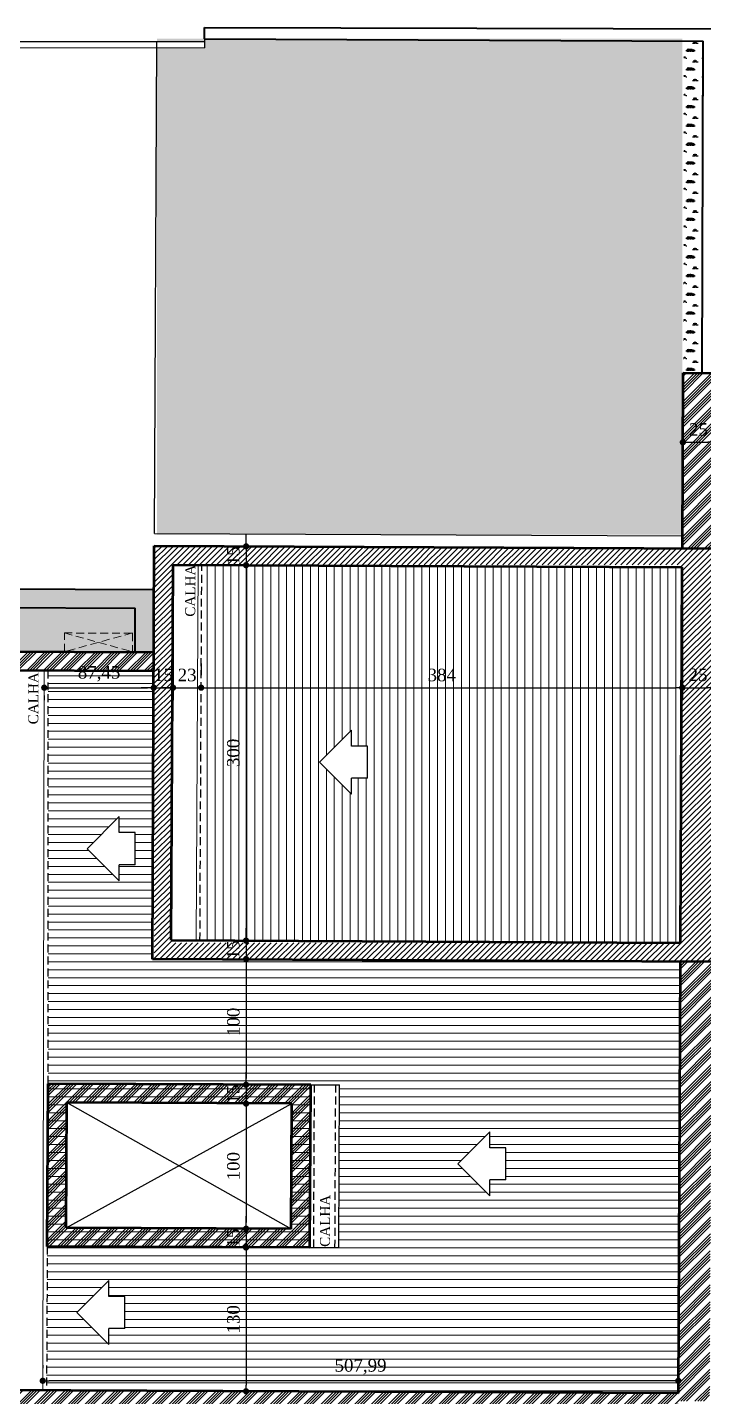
# Model space of a CAD drawing. Header units: millimetres. Extents: x 103208 to 171806, y -164 to 10038.
# Drawn here: x 121218 to 121758, y 6650 to 7744 of the extents above; entities that cross this region are included whole.
import ezdxf

# ---------------------------------------------------------------- set-up
doc = ezdxf.new("R2010")
doc.units = ezdxf.units.MM
doc.linetypes.add('HIDDEN', pattern=[9.525, 6.35, -3.175])
for name, color, linetype in [('ACESSORIOS', 2, 'Continuous'), ('Piso', 55, 'Continuous'), ('PN030', 3, 'Continuous'), ('Projeção Janela - Viga', 1, 'HIDDEN')]:
    doc.layers.add(name, color=color, linetype=linetype)
for name, color, linetype, lineweight in [('COTAS', 7, 'Continuous', 0), ('Hachura', 1, 'Continuous', 9), ('Parede Baixa', 5, 'Continuous', 50), ('Parede Corte', 4, 'Continuous', 40), ('Pisos Externos', 15, 'Continuous', 9), ('Portas - Janelas', 2, 'Continuous', 20), ('Projeção Janela', 15, 'HIDDEN', 9)]:
    doc.layers.add(name, color=color, linetype=linetype, lineweight=lineweight)
doc.styles.add('Valéria', font='romantic.ttf', dxfattribs={"height": 10})
doc.dimstyles.new('Cota - 50', dxfattribs={"dimtxt": 10, "dimasz": 5, "dimexe": 10, "dimexo": 20, "dimgap": 5, "dimtad": 1, "dimtxsty": 'Valéria', "dimblk": 'DOT', "dimcen": 0, "dimclrd": 12, "dimclre": 12, "dimclrt": 2, "dimazin": 2, "dimtfac": 1, "dimtix": 1, "dimtmove": 0, "dimatfit": 3, "dimldrblk": 'DOT', "dimfxl": 1, "dimarcsym": 0})

# ---------------------------------------------------------------- blocks, each defined once
blk = doc.blocks.new('_Dot')
at = {"color": 0, "linetype": 'ByBlock', "lineweight": -2}
blk.add_line((-0.5, 0), (-1, 0), dxfattribs=at)
at = {"color": 0, "linetype": 'ByBlock', "const_width": 0.5}
blk.add_lwpolyline([(-0.25, 0, 1), (0.25, 0, 1)], format="xyb", close=True, dxfattribs=at)
blk = doc.blocks.new('*D859')
at = {"color": 12, "lineweight": -2, "transparency": 16777216}
for p, q in [((121766.4, 7432.8), (121766.4, 7422.8)), ((121746.4, 7412.8), (121761.4, 7412.8)), ((121741.4, 7392.9), (121741.4, 7402.8))]:
    blk.add_line(p, q, dxfattribs=at)
at = {"layer": 'Defpoints', "color": 0, "transparency": 16777216}
for p in [(121741.4, 7412.9, 9825), (121766.4, 7412.8, 9825), (121766.4, 7412.8)]:
    blk.add_point(p, dxfattribs=at)
at = {"color": 12, "lineweight": -2, "transparency": 16777216, "xscale": 5, "yscale": 5, "zscale": 5, "rotation": 180}
blk.add_blockref('_Dot', (121741.4, 7412.8), dxfattribs=at)
at = {"color": 12, "lineweight": -2, "transparency": 16777216, "xscale": 5, "yscale": 5, "zscale": 5}
blk.add_blockref('_Dot', (121766.4, 7412.8), dxfattribs=at)
at = {"color": 2, "transparency": 16777216, "insert": (121753.9, 7423), "char_height": 10, "attachment_point": 5, "style": 'Valéria'}
blk.add_mtext('25', dxfattribs=at)
blk = doc.blocks.new('*D871')
at = {"color": 12, "lineweight": -2, "transparency": 16777216}
for p, q in [((121231, 7210.5), (121231, 7206.7)), ((121236, 7216.7), (121313.5, 7216.7)), ((121318.5, 7210.1), (121318.5, 7206.7))]:
    blk.add_line(p, q, dxfattribs=at)
at = {"layer": 'Defpoints', "color": 0, "transparency": 16777216}
for p in [(121231, 7230.5, 9825), (121318.5, 7230.1, 9825), (121318.5, 7216.7)]:
    blk.add_point(p, dxfattribs=at)
at = {"color": 12, "lineweight": -2, "transparency": 16777216, "xscale": 5, "yscale": 5, "zscale": 5, "rotation": 180}
blk.add_blockref('_Dot', (121231, 7216.7), dxfattribs=at)
at = {"color": 12, "lineweight": -2, "transparency": 16777216, "xscale": 5, "yscale": 5, "zscale": 5}
blk.add_blockref('_Dot', (121318.5, 7216.7), dxfattribs=at)
at = {"color": 2, "transparency": 16777216, "insert": (121274.8, 7227.8), "char_height": 10, "attachment_point": 5, "style": 'Valéria'}
blk.add_mtext('87,45', dxfattribs=at)
blk = doc.blocks.new('*D872')
at = {"color": 12, "lineweight": -2, "transparency": 16777216}
for p, q in [((121333.9, 7294.9), (121333.9, 7206.7)), ((121313.5, 7216.7), (121308.5, 7216.7)), ((121318.5, 7216.7), (121333.9, 7216.7)), ((121318.5, 7210.1), (121318.5, 7206.7)), ((121338.9, 7216.7), (121343.9, 7216.7))]:
    blk.add_line(p, q, dxfattribs=at)
at = {"layer": 'Defpoints', "color": 0, "transparency": 16777216}
for p in [(121333.9, 7314.9, 9825), (121318.5, 7230.1, 9825), (121333.9, 7216.7)]:
    blk.add_point(p, dxfattribs=at)
at = {"color": 12, "lineweight": -2, "transparency": 16777216, "xscale": 5, "yscale": 5, "zscale": 5}
blk.add_blockref('_Dot', (121318.5, 7216.7), dxfattribs=at)
at = {"color": 12, "lineweight": -2, "transparency": 16777216, "xscale": 5, "yscale": 5, "zscale": 5, "rotation": 180}
blk.add_blockref('_Dot', (121333.9, 7216.7), dxfattribs=at)
at = {"color": 2, "transparency": 16777216, "insert": (121326.2, 7226.9), "char_height": 10, "attachment_point": 5, "style": 'Valéria'}
blk.add_mtext('15', dxfattribs=at)
blk = doc.blocks.new('*D873')
at = {"color": 12, "lineweight": -2, "transparency": 16777216}
for p, q in [((121333.9, 7294.9), (121333.9, 7206.7)), ((121356.4, 7236), (121356.4, 7226.7)), ((121328.9, 7216.7), (121323.9, 7216.7)), ((121333.9, 7216.7), (121356.4, 7216.7)), ((121361.4, 7216.7), (121366.4, 7216.7))]:
    blk.add_line(p, q, dxfattribs=at)
at = {"layer": 'Defpoints', "color": 0, "transparency": 16777216}
for p in [(121333.9, 7314.9, 9825), (121356.4, 7216.7), (121356.4, 7216, 9825)]:
    blk.add_point(p, dxfattribs=at)
at = {"color": 12, "lineweight": -2, "transparency": 16777216, "xscale": 5, "yscale": 5, "zscale": 5}
blk.add_blockref('_Dot', (121333.9, 7216.7), dxfattribs=at)
at = {"color": 12, "lineweight": -2, "transparency": 16777216, "xscale": 5, "yscale": 5, "zscale": 5, "rotation": 180}
blk.add_blockref('_Dot', (121356.4, 7216.7), dxfattribs=at)
at = {"color": 2, "transparency": 16777216, "insert": (121345.2, 7226.8), "char_height": 10, "attachment_point": 5, "style": 'Valéria'}
blk.add_mtext('23', dxfattribs=at)
blk = doc.blocks.new('*D874')
at = {"color": 12, "lineweight": -2, "transparency": 16777216}
for p, q in [((121741, 7292.9), (121741, 7206.7)), ((121356.4, 7236), (121356.4, 7226.7)), ((121361.4, 7216.7), (121736, 7216.7))]:
    blk.add_line(p, q, dxfattribs=at)
at = {"layer": 'Defpoints', "color": 0, "transparency": 16777216}
for p in [(121741, 7312.9, 9825), (121356.4, 7216, 9825), (121741, 7216.7)]:
    blk.add_point(p, dxfattribs=at)
at = {"color": 12, "lineweight": -2, "transparency": 16777216, "xscale": 5, "yscale": 5, "zscale": 5, "rotation": 180}
blk.add_blockref('_Dot', (121356.4, 7216.7), dxfattribs=at)
at = {"color": 12, "lineweight": -2, "transparency": 16777216, "xscale": 5, "yscale": 5, "zscale": 5}
blk.add_blockref('_Dot', (121741, 7216.7), dxfattribs=at)
at = {"color": 2, "transparency": 16777216, "insert": (121548.7, 7226.8), "char_height": 10, "attachment_point": 5, "style": 'Valéria'}
blk.add_mtext('384', dxfattribs=at)
blk = doc.blocks.new('*D875')
at = {"color": 12, "lineweight": -2, "transparency": 16777216}
for p, q in [((121766, 7307.8), (121766, 7206.7)), ((121741, 7292.9), (121741, 7206.7)), ((121746, 7216.7), (121761, 7216.7))]:
    blk.add_line(p, q, dxfattribs=at)
at = {"layer": 'Defpoints', "color": 0, "transparency": 16777216}
for p in [(121766, 7327.8, 9825), (121741, 7312.9, 9825), (121766, 7216.7)]:
    blk.add_point(p, dxfattribs=at)
at = {"color": 12, "lineweight": -2, "transparency": 16777216, "xscale": 5, "yscale": 5, "zscale": 5, "rotation": 180}
blk.add_blockref('_Dot', (121741, 7216.7), dxfattribs=at)
at = {"color": 12, "lineweight": -2, "transparency": 16777216, "xscale": 5, "yscale": 5, "zscale": 5}
blk.add_blockref('_Dot', (121766, 7216.7), dxfattribs=at)
at = {"color": 2, "transparency": 16777216, "insert": (121753.5, 7226.9), "char_height": 10, "attachment_point": 5, "style": 'Valéria'}
blk.add_mtext('25', dxfattribs=at)
blk = doc.blocks.new('*D878')
at = {"color": 12, "lineweight": -2, "transparency": 16777216}
for p, q in [((121392.3, 7334.6), (121392.3, 7339.6)), ((121392.3, 7329.6), (121392.3, 7314.6)), ((121405.9, 7329.6), (121402.3, 7329.6)), ((121392.3, 7309.6), (121392.3, 7304.6)), ((121405.9, 7314.6), (121402.3, 7314.6))]:
    blk.add_line(p, q, dxfattribs=at)
at = {"layer": 'Defpoints', "color": 0, "transparency": 16777216}
for p in [(121385.9, 7329.6, 9825), (121385.9, 7314.6, 9825), (121392.3, 7314.6)]:
    blk.add_point(p, dxfattribs=at)
at = {"color": 12, "lineweight": -2, "transparency": 16777216, "xscale": 5, "yscale": 5, "zscale": 5}
for p, rotation in [((121392.3, 7329.6), 270), ((121392.3, 7314.6), 90)]:
    blk.add_blockref('_Dot', p, dxfattribs=dict(at, rotation=rotation))
at = {"color": 2, "transparency": 16777216, "insert": (121382.1, 7322.1), "char_height": 10, "attachment_point": 5, "rotation": 90, "style": 'Valéria'}
blk.add_mtext('15', dxfattribs=at)
blk = doc.blocks.new('*D879')
at = {"color": 12, "lineweight": -2, "transparency": 16777216}
for p, q in [((121372.3, 7314.6), (121382.3, 7314.6)), ((121392.3, 7309.6), (121392.3, 7019.6)), ((121410.9, 7014.6), (121402.3, 7014.6))]:
    blk.add_line(p, q, dxfattribs=at)
at = {"layer": 'Defpoints', "color": 0, "transparency": 16777216}
for p in [(121392.3, 7314.6), (121390.9, 7014.6, 9825), (121392.3, 7014.6)]:
    blk.add_point(p, dxfattribs=at)
at = {"color": 12, "lineweight": -2, "transparency": 16777216, "xscale": 5, "yscale": 5, "zscale": 5}
for p, rotation in [((121392.3, 7314.6), 90), ((121392.3, 7014.6), 270)]:
    blk.add_blockref('_Dot', p, dxfattribs=dict(at, rotation=rotation))
at = {"color": 2, "transparency": 16777216, "insert": (121382.2, 7164.6), "char_height": 10, "attachment_point": 5, "rotation": 90, "style": 'Valéria'}
blk.add_mtext('300', dxfattribs=at)
blk = doc.blocks.new('*D880')
at = {"color": 12, "lineweight": -2, "transparency": 16777216}
for p, q in [((121392.3, 7019.6), (121392.3, 7024.6)), ((121392.3, 7014.6), (121392.3, 6999.9)), ((121410.9, 7014.6), (121402.3, 7014.6)), ((121337.4, 6999.9), (121402.3, 6999.9)), ((121392.3, 6994.9), (121392.3, 6989.9))]:
    blk.add_line(p, q, dxfattribs=at)
at = {"layer": 'Defpoints', "color": 0, "transparency": 16777216}
for p in [(121390.9, 7014.6, 9825), (121317.4, 6999.9, 9825), (121392.3, 6999.9)]:
    blk.add_point(p, dxfattribs=at)
at = {"color": 12, "lineweight": -2, "transparency": 16777216, "xscale": 5, "yscale": 5, "zscale": 5}
for p, rotation in [((121392.3, 7014.6), 270), ((121392.3, 6999.9), 90)]:
    blk.add_blockref('_Dot', p, dxfattribs=dict(at, rotation=rotation))
at = {"color": 2, "transparency": 16777216, "insert": (121382.1, 7007.3), "char_height": 10, "attachment_point": 5, "rotation": 90, "style": 'Valéria'}
blk.add_mtext('15', dxfattribs=at)
blk = doc.blocks.new('*D881')
at = {"color": 12, "lineweight": -2, "transparency": 16777216}
for p, q in [((121337.4, 6999.9), (121402.3, 6999.9)), ((121392.3, 6994.9), (121392.3, 6904.4)), ((121424, 6899.4), (121382.3, 6899.4))]:
    blk.add_line(p, q, dxfattribs=at)
at = {"layer": 'Defpoints', "color": 0, "transparency": 16777216}
for p in [(121317.4, 6999.9, 9825), (121392.3, 6899.4), (121444, 6899.4, 9825)]:
    blk.add_point(p, dxfattribs=at)
at = {"color": 12, "lineweight": -2, "transparency": 16777216, "xscale": 5, "yscale": 5, "zscale": 5}
for p, rotation in [((121392.3, 6999.9), 90), ((121392.3, 6899.4), 270)]:
    blk.add_blockref('_Dot', p, dxfattribs=dict(at, rotation=rotation))
at = {"color": 2, "transparency": 16777216, "insert": (121382.2, 6949.7), "char_height": 10, "attachment_point": 5, "rotation": 90, "style": 'Valéria'}
blk.add_mtext('100', dxfattribs=at)
blk = doc.blocks.new('*D882')
at = {"color": 12, "lineweight": -2, "transparency": 16777216}
for p, q in [((121392.3, 6904.4), (121392.3, 6909.4)), ((121424, 6899.4), (121382.3, 6899.4)), ((121392.3, 6899.4), (121392.3, 6884.4)), ((121408.9, 6884.4), (121382.3, 6884.4)), ((121392.3, 6879.4), (121392.3, 6874.4))]:
    blk.add_line(p, q, dxfattribs=at)
at = {"layer": 'Defpoints', "color": 0, "transparency": 16777216}
for p in [(121444, 6899.4, 9825), (121392.3, 6884.4), (121428.9, 6884.4, 9825)]:
    blk.add_point(p, dxfattribs=at)
at = {"color": 12, "lineweight": -2, "transparency": 16777216, "xscale": 5, "yscale": 5, "zscale": 5}
for p, rotation in [((121392.3, 6899.4), 270), ((121392.3, 6884.4), 90)]:
    blk.add_blockref('_Dot', p, dxfattribs=dict(at, rotation=rotation))
at = {"color": 2, "transparency": 16777216, "insert": (121382.1, 6891.9), "char_height": 10, "attachment_point": 5, "rotation": 90, "style": 'Valéria'}
blk.add_mtext('15', dxfattribs=at)
blk = doc.blocks.new('*D883')
at = {"color": 12, "lineweight": -2, "transparency": 16777216}
for p, q in [((121408.9, 6884.4), (121382.3, 6884.4)), ((121392.3, 6879.4), (121392.3, 6789.4)), ((121408.4, 6784.4), (121382.3, 6784.4))]:
    blk.add_line(p, q, dxfattribs=at)
at = {"layer": 'Defpoints', "color": 0, "transparency": 16777216}
for p in [(121428.9, 6884.4, 9825), (121392.3, 6784.4), (121428.4, 6784.4, 9825)]:
    blk.add_point(p, dxfattribs=at)
at = {"color": 12, "lineweight": -2, "transparency": 16777216, "xscale": 5, "yscale": 5, "zscale": 5}
for p, rotation in [((121392.3, 6884.4), 90), ((121392.3, 6784.4), 270)]:
    blk.add_blockref('_Dot', p, dxfattribs=dict(at, rotation=rotation))
at = {"color": 2, "transparency": 16777216, "insert": (121382.2, 6834.4), "char_height": 10, "attachment_point": 5, "rotation": 90, "style": 'Valéria'}
blk.add_mtext('100', dxfattribs=at)
blk = doc.blocks.new('*D884')
at = {"color": 12, "lineweight": -2, "transparency": 16777216}
for p, q in [((121392.3, 6789.4), (121392.3, 6794.4)), ((121408.4, 6784.4), (121382.3, 6784.4)), ((121392.3, 6784.4), (121392.3, 6769.4)), ((121423.4, 6769.4), (121382.3, 6769.4)), ((121392.3, 6764.4), (121392.3, 6759.4))]:
    blk.add_line(p, q, dxfattribs=at)
at = {"layer": 'Defpoints', "color": 0, "transparency": 16777216}
for p in [(121428.4, 6784.4, 9825), (121392.3, 6769.4), (121443.4, 6769.4, 9825)]:
    blk.add_point(p, dxfattribs=at)
at = {"color": 12, "lineweight": -2, "transparency": 16777216, "xscale": 5, "yscale": 5, "zscale": 5}
for p, rotation in [((121392.3, 6784.4), 270), ((121392.3, 6769.4), 90)]:
    blk.add_blockref('_Dot', p, dxfattribs=dict(at, rotation=rotation))
at = {"color": 2, "transparency": 16777216, "insert": (121382.1, 6776.9), "char_height": 10, "attachment_point": 5, "rotation": 90, "style": 'Valéria'}
blk.add_mtext('15', dxfattribs=at)
blk = doc.blocks.new('*D885')
at = {"color": 12, "lineweight": -2, "transparency": 16777216}
for p, q in [((121423.4, 6769.4), (121382.3, 6769.4)), ((121392.3, 6764.4), (121392.3, 6659.5)), ((121409.2, 6654.5), (121402.3, 6654.5))]:
    blk.add_line(p, q, dxfattribs=at)
at = {"layer": 'Defpoints', "color": 0, "transparency": 16777216}
for p in [(121443.4, 6769.4, 9825), (121389.2, 6654.5, 9825), (121392.3, 6654.5)]:
    blk.add_point(p, dxfattribs=at)
at = {"color": 12, "lineweight": -2, "transparency": 16777216, "xscale": 5, "yscale": 5, "zscale": 5}
for p, rotation in [((121392.3, 6769.4), 90), ((121392.3, 6654.5), 270)]:
    blk.add_blockref('_Dot', p, dxfattribs=dict(at, rotation=rotation))
at = {"color": 2, "transparency": 16777216, "insert": (121382.2, 6712), "char_height": 10, "attachment_point": 5, "rotation": 90, "style": 'Valéria'}
blk.add_mtext('130', dxfattribs=at)
blk = doc.blocks.new('*D886')
at = {"color": 12, "lineweight": -2, "transparency": 16777216}
for p, q in [((121229.8, 6675.3), (121229.8, 6672.9)), ((121732.8, 6662.9), (121234.8, 6662.9)), ((121737.8, 6672.9), (121737.8, 6672.9))]:
    blk.add_line(p, q, dxfattribs=at)
at = {"layer": 'Defpoints', "color": 0, "transparency": 16777216}
for p in [(121229.8, 6662.9), (121229.8, 6655.3, 9825), (121737.8, 6652.9, 9825)]:
    blk.add_point(p, dxfattribs=at)
at = {"color": 12, "lineweight": -2, "transparency": 16777216, "xscale": 5, "yscale": 5, "zscale": 5, "rotation": 180}
blk.add_blockref('_Dot', (121229.8, 6662.9), dxfattribs=at)
at = {"color": 12, "lineweight": -2, "transparency": 16777216, "xscale": 5, "yscale": 5, "zscale": 5}
blk.add_blockref('_Dot', (121737.8, 6662.9), dxfattribs=at)
at = {"color": 2, "transparency": 16777216, "insert": (121483.8, 6674), "char_height": 10, "attachment_point": 5, "style": 'Valéria'}
blk.add_mtext('507,99', dxfattribs=at)

msp = doc.modelspace()

# ---------------------------------------------------------------- hatches: boundary and pattern name
h = msp.add_hatch()
h.set_pattern_fill('GRASS2', color=74, scale=15, pattern_type=2)
h.set_pattern_definition([(360, (7653.407, 20.978), (15, 15), [2.25, -0.45, 0.6, -0.45, 2.25, -9]), (360, (7652.657, 21.428), (15, 15), [1.5, -1.125, 2.25, -1.125, 1.5, -7.5]), (360, (7657.907, 27.428), (15, 15), [1.875, -0.75, 1.875, -10.5]), (360, (7650.407, 30.428), (15, 15), [0.75, -1.5, 0.75, -12]), (90, (7651.907, 30.428), (-15, 15), [1.35, -13.65]), (90, (7656.407, 21.428), (-15, 15), [1.5, -13.5]), (90, (7660.157, 27.428), (-15, 15), [1.5, -13.5]), (45, (7658.357, 21.278), (1e-14, 15), [1.5, -19.7132034]), (135, (7654.457, 21.278), (-15, 1e-14), [1.5, -19.7132034]), (63.434949, (7657.9066, 21.3526), (8e-10, 15), [1.5, -32.0410197]), (75.9637565, (7657.1566, 21.4276), (5e-10, 15), [1.5, -60.3465844]), (75.9637565, (7660.9066, 27.4276), (5e-10, 15), [1.2, -60.6465844]), (75.9637565, (7652.2066, 30.4276), (5e-10, 15), [1.05, -60.7965844]), (104.0362435, (7655.6566, 21.4276), (-5e-10, 15), [1.5, -60.3465844]), (104.0362435, (7659.4066, 27.4276), (-5e-10, 15), [1.2, -60.6465844]), (104.0362435, (7651.6066, 30.4276), (-5e-10, 15), [1.05, -60.7965844]), (116.565051, (7654.9066, 21.3526), (-6e-09, 15), [1.5, -32.041002])])
h.paths.add_polyline_path([(120881.22551, 7456.14516), (120895.90929, 7456.14516), (120895.76647, 7297.15657), (120881.08268, 7297.15657)])
h.paths.add_polyline_path([(120881.91021, 7735.48496), (120896.47058, 7735.48496), (120896.47058, 7556.10809), (120881.91021, 7556.10809)])
h.paths.add_polyline_path([(121607.40589, 7578.81911), (121484.6587, 7578.81911)], flags=16)
h.paths.add_polyline_path([(121495.85688, 7338.51356), (121572.63423, 7338.51356)])
h.paths.add_polyline_path([(121321.09733, 7733.08743), (121359.0356, 7733.06602), (121359.03278, 7728.06602), (121321.09733, 7728.08743), (121321.09733, 7714.25082), (121320.51783, 7714.46942), (121320.51783, 7594.17794), (121321.09733, 7593.95934), (121321.14976, 7338.92457), (121741.09088, 7338.92457), (121741.03845, 7735.18602), (121321.09733, 7735.18602)])
h = msp.add_hatch()
h.set_pattern_fill('GRASS2', color=74, scale=15, pattern_type=2)
h.set_pattern_definition([(360, (4.5, 0.3), (15, 15), [2.25, -0.45, 0.6, -0.45, 2.25, -9]), (360, (3.75, 0.75), (15, 15), [1.5, -1.125, 2.25, -1.125, 1.5, -7.5]), (360, (9, 6.75), (15, 15), [1.875, -0.75, 1.875, -10.5]), (360, (1.5, 9.75), (15, 15), [0.75, -1.5, 0.75, -12]), (90, (3, 9.75), (-15, 15), [1.35, -13.65]), (90, (7.5, 0.75), (-15, 15), [1.5, -13.5]), (90, (11.25, 6.75), (-15, 15), [1.5, -13.5]), (45, (9.45, 0.6), (1e-14, 15), [1.5, -19.7132034]), (135, (5.55, 0.6), (-15, 1e-14), [1.5, -19.7132034]), (63.434949, (9, 0.675), (8e-10, 15), [1.5, -32.0410197]), (75.9637565, (8.25, 0.75), (5e-10, 15), [1.5, -60.3465844]), (75.9637565, (12, 6.75), (5e-10, 15), [1.2, -60.6465844]), (75.9637565, (3.3, 9.75), (5e-10, 15), [1.05, -60.7965844]), (104.0362435, (6.75, 0.75), (-5e-10, 15), [1.5, -60.3465844]), (104.0362435, (10.5, 6.75), (-5e-10, 15), [1.2, -60.6465844]), (104.0362435, (2.7, 9.75), (-5e-10, 15), [1.05, -60.7965844]), (116.565051, (6, 0.675), (-6e-09, 15), [1.5, -32.041002])])
h.paths.add_polyline_path([(121757.60417, 7733.29293), (121742.25612, 7733.29293), (121741.97405, 7468.31215), (121757.3221, 7468.31215)])
at = {"layer": 'Hachura', "transparency": 33554559}
h = msp.add_hatch(dxfattribs=at)
h.set_pattern_fill('ANSI31', color=256, scale=2, angle=585)
h.paths.add_polyline_path([(121740.96695, 7312.92405), (121356.8997, 7314.75471), (121355.46977, 7014.75812), (121739.53701, 7012.92746)])
h.paths.add_polyline_path([(121489.33443, 7170.06002), (121489.33443, 7144.46002), (121476.53443, 7144.46002), (121476.53443, 7131.66002), (121450.93443, 7157.26002), (121476.53443, 7182.86002), (121476.53443, 7170.06002)], flags=16)
at = {"layer": 'Piso', "true_color": 0x4b81b4}
h = msp.add_hatch(dxfattribs=at)
h.set_pattern_fill('ANSI34', color=145, scale=0.5, angle=360)
h.paths.add_polyline_path([(122294.56306, 7581.97682), (121917.25579, 7582.90166), (121916.70648, 7467.65897), (121916.36035, 7467.90351), (121766.70769, 7468.27033), (121766.97109, 7468.27032), (121741.97109, 7468.33033), (121741.03845, 7327.92388), (121766.03816, 7327.80472), (121766.63619, 7453.27046), (121931.63614, 7452.86602), (121932.18428, 7567.86502), (122294.56747, 7566.97677)])
at = {"layer": 'Piso', "true_color": 0xcd2027}
h = msp.add_hatch(dxfattribs=at)
h.set_pattern_fill('ANSI31', color=242, angle=360, style=0)
h.paths.add_polyline_path([(121764.46523, 7327.81222), (121318.97163, 7329.93567), (121318.97163, 6999.93192), (121764.46523, 6997.80847)])
h.paths.add_polyline_path([(121739.53701, 7012.92746), (121333.89996, 7012.92746), (121333.89996, 7014.86093), (121332.47003, 7014.86775), (121333.89996, 7314.86434), (121739.53701, 7314.86434), (121739.53701, 7312.93087), (121740.96695, 7312.92405)], flags=16)
at = {"layer": 'Piso', "true_color": 0x93278f}
h = msp.add_hatch(dxfattribs=at)
h.set_pattern_fill('ANSI38', color=217, scale=0.5, angle=360)
h.paths.add_polyline_path([(121318.80561, 7295.10516), (120755.88361, 7297.78833), (120755.64529, 7247.78889), (120765.64518, 7247.74123), (120765.812, 7282.74083), (121303.73428, 7280.17682), (121303.56746, 7245.17722), (121318.56729, 7245.10572)])
at = {"layer": 'Piso', "true_color": 0x4b81b4}
h = msp.add_hatch(dxfattribs=at)
h.set_pattern_fill('ANSI34', color=145, scale=0.5, angle=360)
h.paths.add_polyline_path([(122307.77252, 6946.06429), (122837.10176, 6944.97926), (122836.60886, 6704.51998), (122600.11219, 6534.35326), (122252.56962, 6534.35326), (122251.37845, 6284.44883), (122147.1702, 6283.58343), (122147.0987, 6268.58283), (122266.30751, 6269.52936), (122267.49829, 6519.35326), (122604.94784, 6519.35326), (122851.59311, 6696.82222), (122852.15298, 6969.94846), (122736.74291, 6970.18503), (122736.6457, 7300.89237), (122721.64569, 7300.92913), (122721.7429, 6970.21577), (121764.34307, 6972.17828), (121764.46523, 6997.80847), (121739.46552, 6997.92763), (121737.82086, 6652.88355), (121737.79061, 6646.53605), (121762.79154, 6646.67127), (121764.22391, 6947.17847), (122127.77223, 6946.43326), (122127.07564, 6800.29105), (122307.08233, 6801.26462)])
h.paths.add_polyline_path([(122292.15327, 6816.1841), (122142.24726, 6815.37332), (122142.87181, 6946.40231), (122292.77249, 6946.09504)], flags=16)
at = {"layer": 'Piso', "transparency": 33554559}
h = msp.add_hatch(dxfattribs=at)
h.set_pattern_fill('AR-CONC', color=256, scale=0.1, angle=585)
h.paths.add_polyline_path([(121303.73428, 7280.17682), (120765.812, 7282.74083), (120765.64518, 7247.74123), (121303.56746, 7245.17722)])
at = {"layer": 'Piso', "true_color": 0x4b81b4}
h = msp.add_hatch(dxfattribs=at)
h.set_pattern_fill('ANSI34', color=145, scale=0.5, angle=360)
h.paths.add_polyline_path([(120767.83188, 6657.507), (120770.57348, 7232.68666), (121318.49564, 7230.07498), (121318.56729, 7245.10572), (120755.64529, 7247.78889), (120751.06592, 6287.04871), (120766.06575, 6286.97721), (120767.71272, 6632.50729), (121737.7017, 6627.88383), (121737.82086, 6652.88355)])
h.paths.add_polyline_path([(121272.15885, 6515.10273), (121062.16115, 6516.087), (121061.54159, 6386.10397), (121271.5392, 6385.10301)], flags=17)
h.paths.add_polyline_path([(121256.61087, 6400.17434), (121076.61292, 6401.0323), (121077.08949, 6501.01686), (121257.08752, 6500.1732)], flags=16)
h.paths.add_polyline_path([(121443.99199, 6899.28687), (121233.99438, 6900.28782), (121233.37474, 6770.2893), (121443.37236, 6769.28834)], flags=17)
h.paths.add_polyline_path([(121428.44402, 6784.35967), (121248.44607, 6785.21763), (121248.92271, 6885.21649), (121428.92067, 6884.35853)], flags=16)
h.paths.add_polyline_path([(121760.98086, 6266.79628), (121735.97993, 6266.66106), (121734.79328, 6017.70457), (121186.87112, 6020.31624), (121186.79962, 6005.31641), (121759.7215, 6002.58558)])
at = {"layer": 'Pisos Externos', "transparency": 33554559}
h = msp.add_hatch(dxfattribs=at)
h.set_pattern_fill('ANSI31', color=256, scale=2, angle=675)
h.paths.add_polyline_path([(121210.99438, 7230.58739), (120770.57348, 7232.68666), (120767.83188, 6657.507), (121210.99438, 6655.39467)])
h.paths.add_polyline_path([(121059.4621, 6931.49443), (121059.4621, 6944.29443), (121046.6621, 6944.29443), (121046.6621, 6969.89443), (121059.4621, 6969.89443), (121059.4621, 6982.69443), (121085.0621, 6957.09443)], flags=16)
h.paths.add_polyline_path([(121317.3987, 6999.93942), (121318.49564, 7230.07498), (121233.99438, 7230.47776), (121233.99438, 6900.28782), (121233.37474, 6770.2893), (121232.8266, 6655.2906), (121737.82086, 6652.88355), (121739.46552, 6997.92763)])
h.paths.add_polyline_path([(121466.99174, 6899.28689), (121466.3721, 6769.28836), (121443.37288, 6769.39799), (121443.99252, 6899.39651)], flags=16)
h.paths.add_polyline_path([(121428.92067, 6884.35853), (121428.44402, 6784.35967), (121248.44607, 6785.21763), (121248.92271, 6885.21649)], flags=16)
h.paths.add_polyline_path([(121587.23577, 6861.84369), (121587.23577, 6849.04369), (121600.03577, 6849.04369), (121600.03577, 6823.44369), (121587.23577, 6823.44369), (121587.23577, 6810.64369), (121561.63577, 6836.24369)], flags=16)
h.paths.add_polyline_path([(121303.59599, 7075.2807), (121290.79599, 7075.2807), (121290.79599, 7062.4807), (121265.19599, 7088.0807), (121290.79599, 7113.6807), (121290.79599, 7100.8807), (121303.59599, 7100.8807)], flags=16)
h.paths.add_polyline_path([(121295.52968, 6730.17667), (121295.52968, 6704.57667), (121282.72968, 6704.57667), (121282.72968, 6691.77667), (121257.12968, 6717.37667), (121282.72968, 6742.97667), (121282.72968, 6730.17667)], flags=16)
h.paths.add_polyline_path([(121463.98649, 6767.4865), (121464.17113, 6812.24352), (121446.92868, 6812.31465), (121446.74403, 6767.55764)], flags=24)

# ---------------------------------------------------------------- linework, layer by layer
for q in [(121320.89325, 7733.08755, 9825), (121741.08611, 7337.92377, 9825)]:
    msp.add_line((121319.01929, 7339.93555, 9825), q)
at = {"layer": 'ACESSORIOS'}
for p, q in [((121359.03678, 7735.15808, 9825), (121359.03278, 7728.06602, 9825)), ((120909.03205, 7728.32001, 9825), (121359.03278, 7728.06602, 9825)), ((121134.03523, 7733.19301, 9825), (121359.0356, 7733.06602, 9825)), ((121443.992, 6899.39652, 9825), (121466.99174, 6899.28689, 9825)), ((121466.3721, 6769.28836, 9825), (121466.99174, 6899.28689, 9825)), ((121443.37237, 6769.39799, 9825), (121466.3721, 6769.28836, 9825))]:
    msp.add_line(p, q, dxfattribs=at)
at = {"layer": 'Parede Baixa'}
for p, q in [((121741.03845, 7327.92388, 9825), (121741.7077, 7468.33161, 9825)), ((121317.39847, 6999.89141, 9825), (121318.97163, 7329.93567, 9825)), ((121318.97163, 7329.93567, 9825), (121766.03816, 7327.80472, 9825)), ((121332.47003, 7014.86775, 9825), (121333.89996, 7314.86434, 9825)), ((121333.89996, 7314.86434, 9825), (121740.96695, 7312.92405, 9825)), ((121739.53701, 7012.92746, 9825), (121740.96695, 7312.92405, 9825)), ((120755.64529, 7247.78889, 9825), (121318.56729, 7245.10572, 9825)), ((120770.57348, 7232.68666, 9825), (121318.49564, 7230.07498, 9825)), ((121332.47003, 7014.86775, 9825), (121739.53701, 7012.92746, 9825)), ((121317.3987, 6999.93942, 9825), (121764.46523, 6997.80847, 9825)), ((121737.82086, 6652.88355, 9825), (121739.46552, 6997.92763, 9825)), ((121233.37474, 6770.2893, 9825), (121233.99438, 6900.28782, 9825)), ((121443.99199, 6899.28687, 9825), (121233.99438, 6900.28782, 9825)), ((121443.37236, 6769.28834, 9825), (121443.99199, 6899.28687, 9825)), ((121248.44607, 6785.21763, 9825), (121248.92271, 6885.21649, 9825)), ((121428.92067, 6884.35853, 9825), (121248.92271, 6885.21649, 9825)), ((121428.44402, 6784.35967, 9825), (121428.92067, 6884.35853, 9825)), ((121428.44402, 6784.35967, 9825), (121248.44607, 6785.21763, 9825)), ((121443.37236, 6769.28834, 9825), (121233.37474, 6770.2893, 9825)), ((121737.82086, 6652.88355, 9825), (120767.83188, 6657.507, 9825))]:
    msp.add_line(p, q, dxfattribs=at)
at = {"layer": 'Parede Baixa', "elevation": 9825}
msp.add_lwpolyline([(121741.7077, 7468.33161), (121916.70764, 7467.90266)], dxfattribs=at)
at = {"layer": 'Parede Corte'}
for p, q in [((121358.97016, 7735.1584, 9825), (121358.9926, 7744.31558, 9825)), ((121358.97016, 7735.1584, 9825), (121757.60408, 7733.25831, 9825)), ((121756.96812, 7468.29421, 9825), (121757.60417, 7733.29293, 9825)), ((120755.88361, 7297.78833, 9825), (121318.80561, 7295.10516, 9825)), ((120765.812, 7282.74083, 9825), (121303.73428, 7280.17682, 9825)), ((121303.56746, 7245.17722, 9825), (121303.73428, 7280.17682, 9825))]:
    msp.add_line(p, q, dxfattribs=at)
at = {"layer": 'Parede Corte', "elevation": 9825}
msp.add_lwpolyline([(121358.9926, 7744.31558), (122883.61889, 7740.57848)], dxfattribs=at)
at = {"layer": 'Piso'}
for p, q in [((121248.44607, 6785.21763, 9825), (121428.92067, 6884.35853, 9825)), ((121248.92271, 6885.21649, 9825), (121428.44402, 6784.35967, 9825))]:
    msp.add_line(p, q, dxfattribs=at)
at = {"layer": 'PN030'}
for p, q in [((121450.93443, 7157.26002), (121476.53443, 7182.86002)), ((121476.53443, 7170.06002), (121476.53443, 7182.86002)), ((121489.33443, 7170.06002), (121476.53443, 7170.06002)), ((121489.33443, 7144.46002), (121489.33443, 7170.06002)), ((121450.93443, 7157.26002), (121476.53443, 7131.66002)), ((121476.53443, 7131.66002), (121476.53443, 7144.46002)), ((121489.33443, 7144.46002), (121476.53443, 7144.46002)), ((121265.19599, 7088.0807), (121290.79599, 7113.6807)), ((121290.79599, 7100.8807), (121290.79599, 7113.6807)), ((121303.59599, 7100.8807), (121290.79599, 7100.8807)), ((121303.59599, 7075.2807), (121303.59599, 7100.8807)), ((121265.19599, 7088.0807), (121290.79599, 7062.4807)), ((121290.79599, 7062.4807), (121290.79599, 7075.2807)), ((121303.59599, 7075.2807), (121290.79599, 7075.2807)), ((121561.63577, 6836.24369), (121587.23577, 6861.84369)), ((121587.23577, 6849.04369), (121587.23577, 6861.84369)), ((121600.03577, 6849.04369), (121587.23577, 6849.04369)), ((121600.03577, 6823.44369), (121600.03577, 6849.04369)), ((121561.63577, 6836.24369), (121587.23577, 6810.64369)), ((121587.23577, 6810.64369), (121587.23577, 6823.44369)), ((121600.03577, 6823.44369), (121587.23577, 6823.44369)), ((121257.12968, 6717.37667), (121282.72968, 6742.97667)), ((121282.72968, 6730.17667), (121282.72968, 6742.97667)), ((121295.52968, 6730.17667), (121282.72968, 6730.17667)), ((121295.52968, 6704.57667), (121295.52968, 6730.17667)), ((121257.12968, 6717.37667), (121282.72968, 6691.77667)), ((121282.72968, 6691.77667), (121282.72968, 6704.57667)), ((121295.52968, 6704.57667), (121282.72968, 6704.57667))]:
    msp.add_line(p, q, dxfattribs=at)
at = {"layer": 'Portas - Janelas'}
for p, q in [((121352.4698, 7014.77242, 9825), (121353.89974, 7314.76901, 9825)), ((121231.04833, 7230.4918, 9825), (121229.82663, 6655.3049, 9825))]:
    msp.add_line(p, q, dxfattribs=at)
at = {"layer": 'Projeção Janela'}
for p, q in [((121301.54076, 7260.44652, 9825), (121247.06865, 7245.44652, 9825)), ((121247.06865, 7245.44652, 9825), (121247.06865, 7260.44652, 9825)), ((121247.06865, 7260.44652, 9825), (121301.46927, 7245.44652, 9825)), ((121247.06865, 7260.44652, 9825), (121301.53953, 7260.18688, 9825)), ((121301.53953, 7260.18688, 9825), (121301.53953, 7245.44652, 9825)), ((121247.06865, 7245.44652, 9825), (121301.46927, 7245.44652, 9825))]:
    msp.add_line(p, q, dxfattribs=at)
at = {"layer": 'Projeção Janela - Viga'}
for p, q in [((121355.46977, 7014.75812, 9825), (121356.8997, 7314.75471, 9825)), ((121233.99438, 6900.28782, 9825), (121233.99438, 7230.47776, 9825)), ((121446.37233, 6769.38369, 9825), (121446.99197, 6899.38222, 9825)), ((121463.37214, 6769.30266, 9825), (121463.99178, 6899.30119, 9825)), ((121233.37474, 6770.2893, 9825), (121232.8266, 6655.2906, 9825))]:
    msp.add_line(p, q, dxfattribs=at)

# ---------------------------------------------------------------- texts
at = {"layer": 'COTAS', "char_height": 8, "attachment_point": 1, "rotation": 89.76362299, "style": 'Valéria'}
for insert in [(121343.57341, 7273.44134, 19650), (121218.20414, 7187.47876, 19650), (121451.3574, 6769.92916, 19650)]:
    msp.add_mtext('{\\C1;CALHA}', dxfattribs=dict(at, insert=insert))

# ---------------------------------------------------------------- dimensions: what is measured, and where the dimension line sits
for base, p1, p2, picture, middle in [((121766.4434, 7412.8236), (121741.44369, 7412.94277, 9825), (121766.4434, 7412.8236, 9825), '*D859', (121753.94355, 7423.01591)), ((121318.49564, 7216.68494), (121231.04833, 7230.4918, 9825), (121318.49564, 7230.07498, 9825), '*D871', (121274.77198, 7227.83139)), ((121229.82663, 6662.87568), (121737.82086, 6652.88355, 9825), (121229.82663, 6655.3049, 9825), '*D886', (121483.82375, 6674.02213))]:
    dim = msp.add_linear_dim(base=base, p1=p1, p2=p2, dimstyle='Cota - 50')
    dim.commit()
    dim.dimension.update_dxf_attribs({"geometry": picture, "text_midpoint": middle})
dim = msp.add_linear_dim(base=(121392.32477, 7314.61667), p1=(121385.93161, 7329.6165, 9825), p2=(121385.86011, 7314.61667, 9825), angle=90, dimstyle='Cota - 50')
dim.commit()
dim.dimension.update_dxf_attribs({"geometry": '*D878', "text_midpoint": (121382.13247, 7322.11659)})
for base, p1, p2, text, picture, middle in [((121766.03816, 7216.68494), (121740.96695, 7312.92405, 9825), (121766.03816, 7327.80472, 9825), '25', '*D875', (121753.50256, 7226.87725)), ((121333.89996, 7216.68494), (121318.49564, 7230.07498, 9825), (121333.89996, 7314.86434, 9825), '15', '*D872', (121326.1978, 7226.87725)), ((121356.42899, 7216.68494), (121333.89996, 7314.86434, 9825), (121356.42899, 7216.00007, 9825), '23', '*D873', (121345.16447, 7226.78849)), ((121740.96695, 7216.68494), (121356.42899, 7216.00007, 9825), (121740.96695, 7312.92405, 9825), '384', '*D874', (121548.69797, 7226.78849))]:
    dim = msp.add_linear_dim(base=base, p1=p1, p2=p2, text=text, dimstyle='Cota - 50', override={"dimtmove": 1})
    dim.commit()
    dim.dimension.update_dxf_attribs({"geometry": picture, "text_midpoint": middle})
dim = msp.add_linear_dim(base=(121392.32477, 7014.58927), p1=(121392.32477, 7314.61667), p2=(121390.89469, 7014.58927, 9825), angle=90, text='300', dimstyle='Cota - 50')
dim.commit()
dim.dimension.update_dxf_attribs({"geometry": '*D879', "text_midpoint": (121382.21383, 7164.60297)})
for base, p1, p2, text, picture, middle in [((121392.32477, 6999.93942), (121390.89469, 7014.58927, 9825), (121317.3987, 6999.93942, 9825), '15', '*D880', (121382.13247, 7007.26434)), ((121392.32477, 6899.39652), (121317.3987, 6999.93942, 9825), (121443.992, 6899.39652, 9825), '100', '*D881', (121382.21383, 6949.66797)), ((121392.32477, 6884.35853), (121443.992, 6899.39652, 9825), (121428.92067, 6884.35853, 9825), '15', '*D882', (121382.13247, 6891.87752)), ((121392.32477, 6769.39799), (121428.44402, 6784.35967, 9825), (121443.37288, 6769.39799, 9825), '15', '*D884', (121382.13247, 6776.87883)), ((121392.32477, 6654.54535), (121443.37288, 6769.39799, 9825), (121389.17872, 6654.54535, 9825), '130', '*D885', (121382.21383, 6711.97167))]:
    dim = msp.add_linear_dim(base=base, p1=p1, p2=p2, angle=90, text=text, dimstyle='Cota - 50', override={"dimtmove": 1})
    dim.commit()
    dim.dimension.update_dxf_attribs({"geometry": picture, "text_midpoint": middle})
dim = msp.add_linear_dim(base=(121392.32477, 6784.35967), p1=(121428.92067, 6884.35853, 9825), p2=(121428.44402, 6784.35967, 9825), angle=90, dimstyle='Cota - 50', override={"dimtmove": 1})
dim.commit()
dim.dimension.update_dxf_attribs({"geometry": '*D883', "text_midpoint": (121382.21383, 6834.3591)})

doc.saveas('drawing.dxf')
